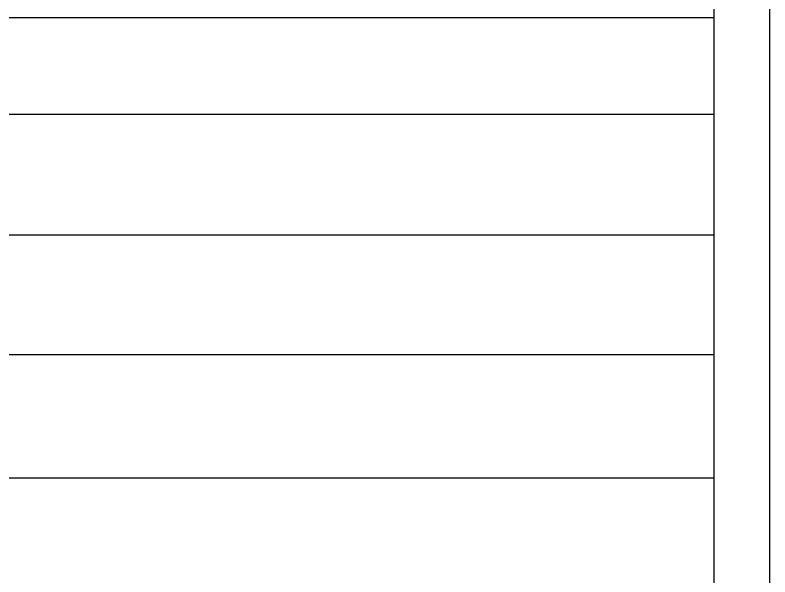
# Model space of a CAD drawing. Extents: x 1629247 to 2251351, y -601856 to -65897.
# Drawn here: x 1958452 to 2057051, y -528394 to -454931 of the extents above; entities that cross this region are included whole.
import ezdxf

# ---------------------------------------------------------------- set-up
doc = ezdxf.new("R2010")
doc.units = 0
doc.header["$LTSCALE"] = 2
doc.header["$MEASUREMENT"] = 0
doc.layers.get('0').update_dxf_attribs({"linetype": 'CONTINUOUS'})

msp = doc.modelspace()

# ---------------------------------------------------------------- linework, layer by layer
at = {"color": 8, "ltscale": 3}
for p, q in [((1852530.5, -455227.8), (2049720.8, -455227.8)), ((1852530.5, -467897.1), (2049720.8, -467897.1)), ((1852530.5, -483650.1), (2049720.8, -483650.1)), ((1852530.5, -499301.2), (2049720.8, -499301.2)), ((1852530.5, -515450.2), (2049720.8, -515450.2))]:
    msp.add_line(p, q, dxfattribs=at)
at = {"color": 7, "ltscale": 3}
msp.add_lwpolyline([(2057050.8, -99691.1), (1629247.3, -99691.1), (1629247.3, -601856.5), (2057050.8, -601856.5)], close=True, dxfattribs=at)
at = {"color": 8, "ltscale": 3}
msp.add_lwpolyline([(1852530.5, -417867.6), (2049720.8, -417867.6), (2049720.8, -587413.7), (1852530.5, -587413.7)], close=True, dxfattribs=at)

doc.saveas('drawing.dxf')
